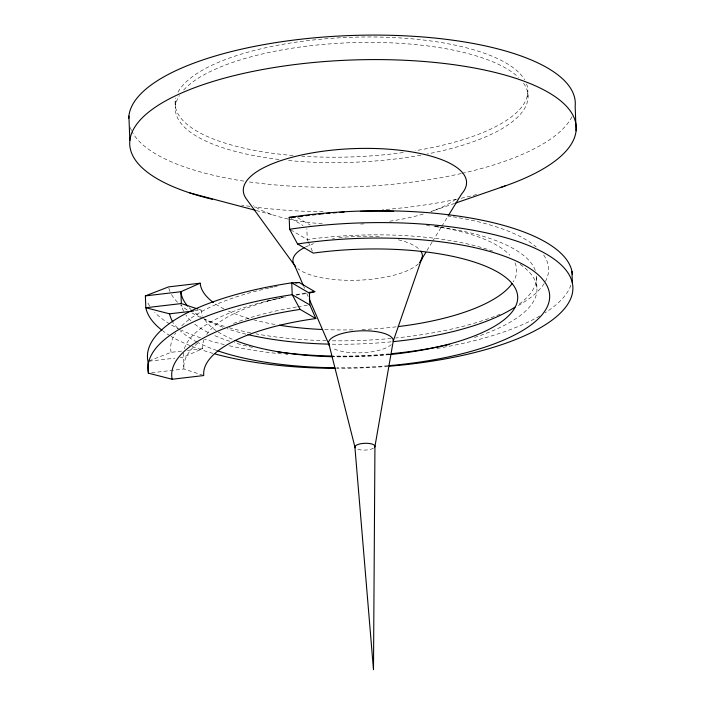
<?xml version="1.0" encoding="UTF-8"?>
<svg xmlns="http://www.w3.org/2000/svg" width="705" height="705" viewBox="0 0 705 705"><rect width="100%" height="100%" fill="white"/><g stroke="black" fill="none" stroke-linecap="round" stroke-linejoin="round"><path stroke-width="0.53" stroke-dasharray="3.52 2.64" d="M426.974 250.522L432.094 242.167M432.658 241.242L441.189 227.318M441.753 226.384L448.01 216.179M204.062 339.546A158.413 53.659 -2.2 0 0 202.723 348.614L183.459 357.153L180.233 357.532M148.958 360.934L171.121 352.324L182.013 351.046M454.672 203.366L430.993 211.553A111.707 37.841 -2.2 0 0 456.47 198.704M267.116 301.061L277.18 298.7M194.642 310.879L201.181 310.112A158.413 53.659 -2.2 0 0 202.776 316.051M187.468 350.403L202.723 348.614M149.028 361.198L174.858 358.166M151.637 372.786L183.917 368.988L202.714 375.192M435.981 226.561L442.308 227.548M256.276 210.522L273.223 215.007M199.092 309.425L201.181 310.112M297.448 217.589L310.376 225.115M291.033 218.497L303.097 225.521M290.557 229.795L307.265 239.524A177.986 60.295 -2.2 0 1 492.813 251.13M308.12 241.463L307.265 239.524L306.851 228.755M308.552 242.432L312.394 251.174M303.705 286.336L304.578 288.336M306.745 293.342L308.482 297.343M536.875 287.376L536.426 275.54A177.986 60.295 -2.2 0 1 518.624 304.569M527.754 93.236L527.966 98.638M175.219 100.965L175.422 106.367M476.58 194.554A223.415 75.682 -2.2 0 1 457.651 199.022M456.646 199.233A223.415 75.682 -2.2 0 1 382.471 209.755M323.093 211.756A223.415 75.682 -2.2 0 1 254.276 206.979M250.002 206.389A223.415 75.682 -2.2 0 1 241.63 205.12M571.975 116.739A223.415 75.682 -2.2 0 1 462.357 173.289M461.229 173.536A223.415 75.682 -2.2 0 1 248.001 181.74M243.798 181.114A223.415 75.682 -2.2 0 1 132.029 131.597M131.527 130.584A223.415 75.682 -2.2 0 1 130.266 127.508M526.564 83.886A176.497 59.784 -2.2 0 1 415.307 150.703M403.26 152.527A176.497 59.784 -2.2 0 1 301.881 156.193M293.095 155.532A176.497 59.784 -2.2 0 1 175.73 98.03M178.048 92.108A176.497 59.784 -2.2 0 1 350.738 37.294A176.497 59.784 -2.2 0 1 524.643 79.824M423.273 214.038A111.707 37.841 -2.2 0 1 389.671 221.229M363.912 223.864A111.707 37.841 -2.2 0 1 360.66 224.049M322.203 223.741A111.707 37.841 -2.2 0 1 289.12 219.255M288.045 219.017A111.707 37.841 -2.2 0 1 253.351 205.596M373.421 448.213A10.046 3.402 -2.2 0 1 356.051 448.6M523.586 83.243A176.497 59.784 -2.2 0 1 427.212 153.998M420.894 155.179A176.497 59.784 -2.2 0 1 287.746 160.432M278.977 159.48A176.497 59.784 -2.2 0 1 179.405 95.545M183.679 90.011A176.497 59.784 -2.2 0 1 349.795 42.741A176.497 59.784 -2.2 0 1 518.519 77.4M418.382 263.837A64.789 21.943 -2.2 0 1 358.801 280.185A64.789 21.943 -2.2 0 1 297.792 268.649M305.371 247.094A64.789 21.943 -2.2 0 1 313.558 243.692M332.407 238.907A64.789 21.943 -2.2 0 1 334.514 238.546M338.805 237.893A64.789 21.943 -2.2 0 1 381.96 237.083M398.395 239.806A64.789 21.943 -2.2 0 1 419.052 249.182M391.31 344.551A32.395 10.972 -2.2 0 1 363.128 352.703A32.395 10.972 -2.2 0 1 332.293 347.944M570.909 285.111A213.932 72.465 -2.2 0 1 545.097 312.782M539.722 316.034A213.932 72.465 -2.2 0 1 434.8 348.799M390.068 354.289A213.932 72.465 -2.2 0 1 332.839 356.492M287.966 354.474A213.932 72.465 -2.2 0 1 285.807 354.28M281.507 353.884A213.932 72.465 -2.2 0 1 228.314 345.547M224.225 344.586A213.932 72.465 -2.2 0 1 204.803 339.211M200.528 337.81A213.932 72.465 -2.2 0 1 181.335 330.169M180.198 329.632A213.932 72.465 -2.2 0 1 170.619 324.538M169.641 323.947A213.932 72.465 -2.2 0 1 154.73 312.341M149.698 306.085A213.932 72.465 -2.2 0 1 147.178 301.476M389.689 354.58A158.413 53.659 -2.2 0 1 333.218 356.756M232.218 339.211A158.413 53.659 -2.2 0 1 217.052 331.253M216.153 330.645A158.413 53.659 -2.2 0 1 203.234 317.03M520.14 264.375A177.986 60.295 -2.2 0 1 473.663 337.73M389.398 353.892A177.986 60.295 -2.2 0 1 333.042 356.034M252.531 347.398A177.986 60.295 -2.2 0 1 234.227 342.683M229.742 341.273A177.986 60.295 -2.2 0 1 213.465 335.051M208.178 332.522A177.986 60.295 -2.2 0 1 193.849 323.401M190.905 320.81A177.986 60.295 -2.2 0 1 185.944 315.144M183.644 311.337A177.986 60.295 -2.2 0 1 181.458 304.534M391.143 341.846A177.986 60.295 -2.2 0 1 330.389 344.155M245.939 334.135A177.986 60.295 -2.2 0 1 227.098 328.715M222.85 327.208A177.986 60.295 -2.2 0 1 204.476 318.96M203.437 318.378A177.986 60.295 -2.2 0 1 194.192 312.2M191.143 309.618A177.986 60.295 -2.2 0 1 189.125 307.662M426.551 225.556A177.986 60.295 -2.2 0 1 429.777 225.917M434.024 226.42A177.986 60.295 -2.2 0 1 535.342 270.667M387.9 365.754A190.403 64.499 -2.2 0 1 336.823 367.763M216.805 350.491A190.403 64.499 -2.2 0 1 198.211 342.692M197.118 342.128A190.403 64.499 -2.2 0 1 180.119 330.636M177.731 328.292A190.403 64.499 -2.2 0 1 173.483 322.987M544.163 283.586A190.403 64.499 -2.2 0 1 518.378 305.459M500.074 314.236A190.403 64.499 -2.2 0 1 395.628 338.003M391.257 338.435A190.403 64.499 -2.2 0 1 331.491 340.788M326.159 340.682A190.403 64.499 -2.2 0 1 255.933 333.853M250.575 332.83A190.403 64.499 -2.2 0 1 228.843 327.666M224.357 326.362A190.403 64.499 -2.2 0 1 204.08 319.004M200.546 317.409A190.403 64.499 -2.2 0 1 191.901 312.905M187.098 309.936A190.403 64.499 -2.2 0 1 180.515 304.974M177.537 302.225A190.403 64.499 -2.2 0 1 170.399 292.416M169.984 291.5A190.403 64.499 -2.2 0 1 168.751 287.816M447.525 215.941A190.403 64.499 -2.2 0 1 452.002 216.62M453.112 216.796A190.403 64.499 -2.2 0 1 536.205 246.997M543.661 255.016A190.403 64.499 -2.2 0 1 545.115 281.991M396.131 326.847A158.413 53.659 -2.2 0 1 360.493 329.605M352.87 329.834A158.413 53.659 -2.2 0 1 324.705 329.596M274.968 324.459A158.413 53.659 -2.2 0 1 254.1 319.938M249.138 318.563A158.413 53.659 -2.2 0 1 227.486 310.641M224.031 308.966A158.413 53.659 -2.2 0 1 214.241 303.106M435.064 226.402A158.413 53.659 -2.2 0 1 509.794 255.184M514.985 262.842A158.413 53.659 -2.2 0 1 513.214 281.877M388.296 366.318A213.932 72.465 -2.2 0 1 336.576 368.345M213.016 353.381A213.932 72.465 -2.2 0 1 190.896 345.952M189.945 345.565A213.932 72.465 -2.2 0 1 171.077 336.373M170.09 335.783A213.932 72.465 -2.2 0 1 162.89 330.936M183.476 352.958A177.986 60.295 -2.2 0 0 183.459 357.153L183.917 368.988A177.986 60.295 -2.2 0 1 198.034 342.824M184.357 348.702A177.986 60.295 -2.2 0 1 285.499 297.043M296.241 295.104A177.986 60.295 -2.2 0 1 307.186 293.421M233.531 323.419A177.986 60.295 -2.2 0 1 296.699 306.948M297.783 306.763A177.986 60.295 -2.2 0 1 307.644 305.256M206.724 334.523A158.413 53.659 -2.2 0 1 280.185 297.977M281.198 297.739A158.413 53.659 -2.2 0 1 284.282 297.034M295.968 294.655A158.413 53.659 -2.2 0 1 305.864 292.945M171.121 352.324A190.403 64.499 -2.2 0 1 175.66 333.016M181.705 325.842A190.403 64.499 -2.2 0 1 268.764 288.089M269.804 287.851A190.403 64.499 -2.2 0 1 272.958 287.173M274.016 286.953A190.403 64.499 -2.2 0 1 277.215 286.3"/><path stroke-width="1.06" d="M422.383 256.849L393.24 341.114L374.945 446.476L373.491 669.75L354.888 446.917L328.539 342.533M419.581 262.595L425.838 252.381M448.574 215.245L461.652 193.893A111.707 37.841 -2.2 0 0 358.898 148.455A111.707 37.841 -2.2 0 0 246.133 198.616L294.584 265.336L303.273 285.34M213.395 302.489A158.413 53.659 -2.2 0 1 200.141 283.19L180.885 291.72L145.371 295.897L145.82 307.732A213.932 72.465 -2.2 0 0 162.071 330.31M145.371 295.897L168.539 286.9L200.141 283.19M455.703 203.014L505.124 185.935M309.389 293.113L314.8 291.614L299.105 282.476L291.755 282.837A213.932 72.465 -2.2 0 0 147.953 361.321L148.403 373.165L172.152 379.255L203.754 375.545A158.413 53.659 -2.2 0 1 315.831 318.545L309.848 304.948L309.389 293.113L291.755 282.837L292.214 294.681L300.136 309.407L315.831 318.545M198.043 309.081L181.335 303.564L145.82 307.732L169.57 313.831L193.549 311.011M390.764 354.474A158.413 53.659 -2.2 0 0 512.87 284.529A158.413 53.659 -2.2 0 0 313.258 253.113L297.563 243.974L289.632 229.257L289.173 217.413L295.474 217.105M189.575 192.853L255.219 210.24M309.848 304.948L292.214 294.681A213.932 72.465 -2.2 0 0 148.403 373.165M309.354 299.343L329.341 345.353A32.395 10.972 -2.2 0 1 357.805 330.998A32.395 10.972 -2.2 0 1 393.24 341.114M576.1 130.804L575.157 106.314A223.415 75.682 -2.2 0 0 356.933 35.32A223.415 75.682 -2.2 0 0 128.768 118.167M571.94 271.363L572.389 283.207M181.335 303.564L180.885 291.72A177.986 60.295 -2.2 0 0 187.689 306.093M128.9 116.087L129.843 140.586M212.416 199.312A223.415 75.682 -2.2 0 1 187.68 90.407A223.415 75.682 -2.2 0 1 512.13 77.171A223.415 75.682 -2.2 0 1 500.347 187.565M355.135 447.798A10.046 3.402 -2.2 0 1 365.278 443.286A10.046 3.402 -2.2 0 1 374.514 447.367M420.779 251.192A64.789 21.943 -2.2 0 1 421 260.7M295.659 266.684A64.789 21.943 -2.2 0 1 304.481 247.552M289.173 217.413A213.932 72.465 -2.2 0 1 572.381 274.492M332.143 356.73A158.413 53.659 -2.2 0 1 235.135 340.4M514.844 307.186A177.986 60.295 -2.2 0 1 393.328 341.625M329.297 344.137A177.986 60.295 -2.2 0 1 247.957 334.619M297.563 243.974A190.403 64.499 -2.2 0 1 544.057 281.066A190.403 64.499 -2.2 0 1 389.001 365.657M334.672 367.746A190.403 64.499 -2.2 0 1 217.845 350.852M172.91 322.079A190.403 64.499 -2.2 0 1 169.57 313.831M298.603 216.743A190.403 64.499 -2.2 0 1 302.798 216.144M305.979 215.721A190.403 64.499 -2.2 0 1 309.178 215.307M312.403 214.919A190.403 64.499 -2.2 0 1 315.646 214.54M318.907 214.188A190.403 64.499 -2.2 0 1 323.278 213.747M326.565 213.43A190.403 64.499 -2.2 0 1 329.852 213.139M333.148 212.875A190.403 64.499 -2.2 0 1 336.444 212.619M339.739 212.39A190.403 64.499 -2.2 0 1 344.119 212.108M360.308 211.385A190.403 64.499 -2.2 0 1 393.734 211.368M512.077 283.595A158.413 53.659 -2.2 0 1 398.246 326.591M322.599 329.508A158.413 53.659 -2.2 0 1 279.409 325.208M289.632 229.257A213.932 72.465 -2.2 0 1 566.952 271.407A213.932 72.465 -2.2 0 1 389.407 366.221M335.483 368.345A213.932 72.465 -2.2 0 1 215.289 354.016M449.27 344.41A177.986 60.295 -2.2 0 1 391.592 353.681M331.949 356.016A177.986 60.295 -2.2 0 1 277.497 351.848M172.152 379.255A190.403 64.499 -2.2 0 1 300.136 309.407M295.783 282.987A190.403 64.499 -2.2 0 1 299.105 282.476M309.204 292.425A158.413 53.659 -2.2 0 1 314.8 291.614"/></g></svg>
